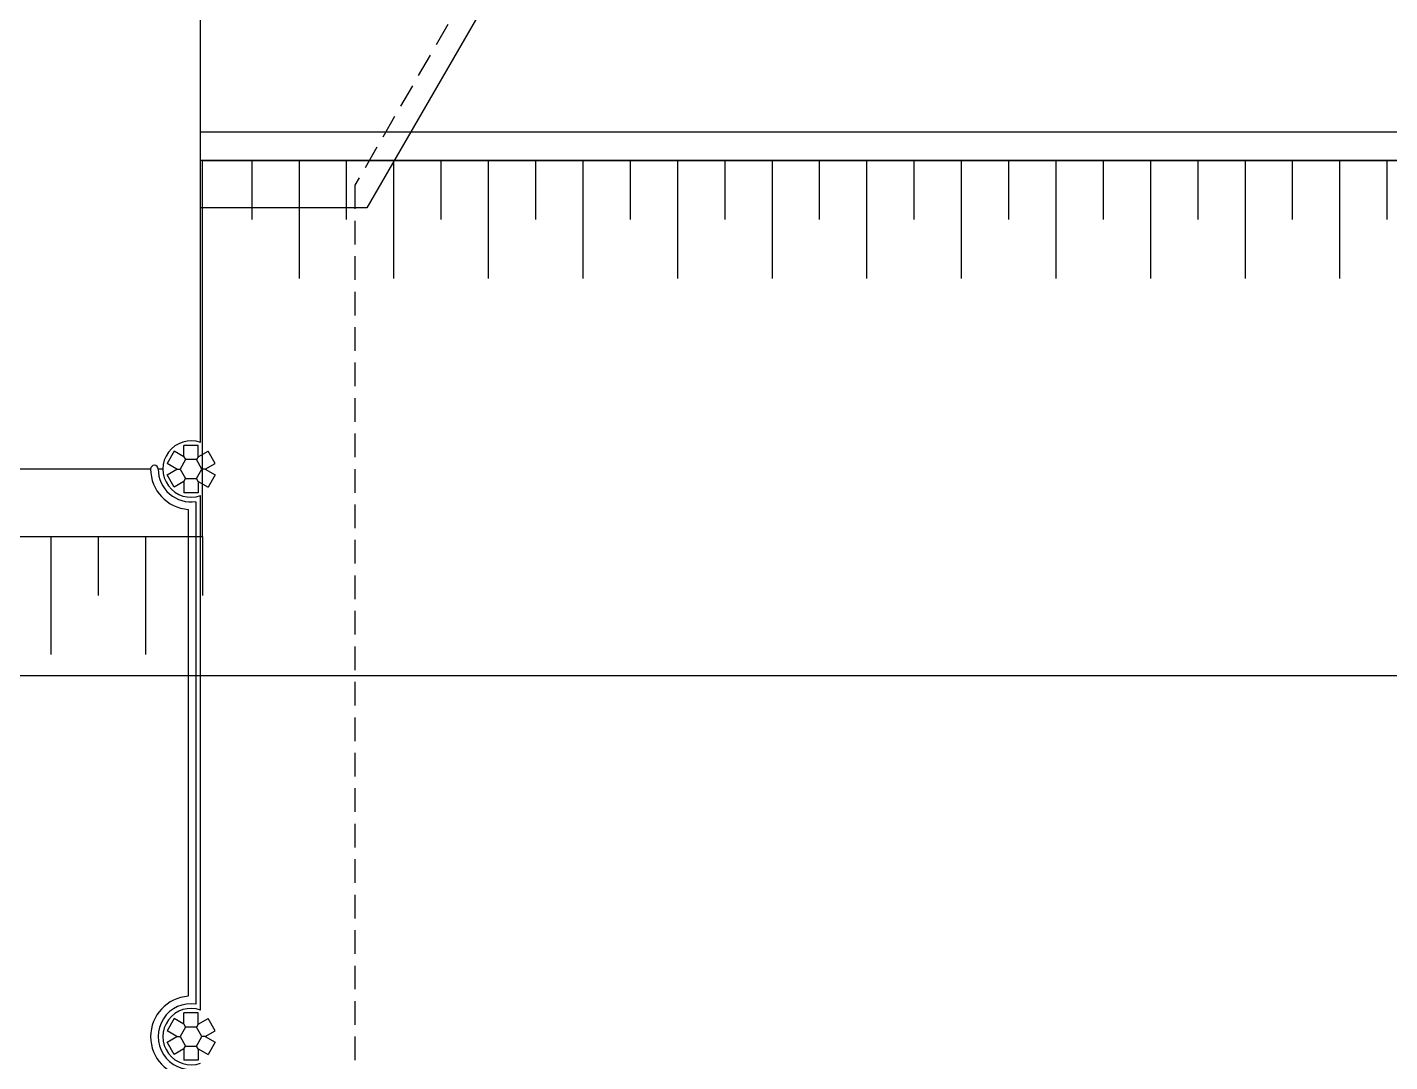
# Model space of a CAD drawing. Header units: millimetres. Extents: x 1887 to 2405, y 1100 to 1335.
# Drawn here: x 2124.57 to 2138.97, y 1186.31 to 1197.25 of the extents above; entities that cross this region are included whole.
import ezdxf

# ---------------------------------------------------------------- set-up
doc = ezdxf.new("R2010")
doc.units = ezdxf.units.MM
doc.linetypes.add('HIDDEN', pattern=[0.375, 0.25, -0.125])
for name, color, linetype in [('AR-CORRIMÃO-V', 2, 'Continuous'), ('AR-ESTMA-C', 3, 'Continuous'), ('AR-PIS', 1, 'Continuous'), ('AR-PISO-V', 1, 'Continuous'), ('AR-PROJ', 1, 'HIDDEN'), ('AR-TALUDE', 1, 'Continuous')]:
    doc.layers.add(name, color=color, linetype=linetype)

# ---------------------------------------------------------------- blocks, each defined once
blk = doc.blocks.new('TALUDE')
at = {"layer": 'AR-TALUDE', "color": 1}
for p, q in [((106.504, -10.975), (106.504, -11.599)), ((107.004, -10.975), (107.004, -12.222)), ((107.504, -10.975), (107.504, -11.599)), ((108.004, -10.975), (108.004, -12.222)), ((108.504, -10.975), (108.504, -11.599)), ((109.004, -10.975), (109.004, -12.222)), ((109.504, -10.975), (109.504, -11.599)), ((110.004, -10.975), (110.004, -12.222)), ((110.504, -10.975), (110.504, -11.599)), ((111.004, -10.975), (111.004, -12.222)), ((111.504, -10.975), (111.504, -11.599)), ((112.004, -10.975), (112.004, -12.222)), ((112.504, -10.975), (112.504, -11.599)), ((113.004, -10.975), (113.004, -12.222)), ((113.504, -10.975), (113.504, -11.599)), ((114.004, -10.975), (114.004, -12.222)), ((114.504, -10.975), (114.504, -11.599)), ((115.004, -10.975), (115.004, -12.222)), ((115.504, -10.975), (115.504, -11.599)), ((116.004, -10.975), (116.004, -12.222)), ((116.504, -10.975), (116.504, -11.599)), ((117.004, -10.975), (117.004, -12.222)), ((117.504, -10.975), (117.504, -11.599)), ((118.004, -10.975), (118.004, -12.222)), ((118.504, -10.975), (118.504, -11.599)), ((104.382, -14.95), (104.382, -16.197)), ((104.882, -14.95), (104.882, -15.573)), ((105.382, -14.95), (105.382, -16.197)), ((105.982, -14.95), (105.982, -15.573))]:
    blk.add_line(p, q, dxfattribs=at)
at = {"layer": 'AR-TALUDE', "color": 1, "ltscale": 3}
blk.add_line((180.754, -16.421), (27.601, -16.426), dxfattribs=at)
blk.add_lwpolyline([(102.318, -11.476), (102.318, -14.95), (105.982, -14.95), (105.982, -10.975), (180.754, -10.975)], dxfattribs=at)
blk = doc.blocks.new('pilar15')
at = {"layer": 'AR-ESTMA-C'}
for p, q in [((-0.179, 0.19), (-0.254, 0.06)), ((-0.075, 0.13), (-0.179, 0.19)), ((0.075, 0.25), (-0.075, 0.25)), ((-0.075, 0.13), (-0.075, 0.25)), ((0.075, 0.13), (0.075, 0.25)), ((0.075, 0.13), (0.179, 0.19)), ((0.254, 0.06), (0.179, 0.19)), ((-0.15, 0), (-0.254, 0.06)), ((-0.254, -0.06), (-0.15, 0)), ((-0.15, 0), (-0.115, 0)), ((-0.075, 0.13), (-0.058, 0.1)), ((0.075, 0.13), (0.058, 0.1)), ((0.15, 0), (0.115, 0)), ((0.15, 0), (0.254, 0.06)), ((0.15, 0), (0.254, -0.06)), ((-0.179, -0.19), (-0.254, -0.06)), ((-0.075, -0.13), (-0.179, -0.19)), ((-0.075, -0.13), (-0.058, -0.1)), ((-0.075, -0.13), (-0.075, -0.25)), ((0.075, -0.13), (0.058, -0.1)), ((0.075, -0.13), (0.179, -0.19)), ((0.075, -0.13), (0.075, -0.25)), ((0.254, -0.06), (0.179, -0.19)), ((0.075, -0.25), (-0.075, -0.25))]:
    blk.add_line(p, q, dxfattribs=at)
blk.add_lwpolyline([(0.058, 0.1), (-0.058, 0.1), (-0.115, 0), (-0.058, -0.1), (0.058, -0.1), (0.115, 0)], close=True, dxfattribs=at)

msp = doc.modelspace()

# ---------------------------------------------------------------- linework, layer by layer
at = {"layer": 'AR-CORRIMÃO-V'}
for p, q in [((2126.268, 1192.151), (2126.268, 1187.005)), ((2126.348, 1192.233), (2126.348, 1186.922))]:
    msp.add_line(p, q, dxfattribs=at)
for centre, radius, start, end in [((2125.91, 1192.578), 0.04, 360, 180), ((2126.298, 1192.578), 0.428, 180.0105, 265.9826), ((2126.298, 1192.578), 0.348, 179.9932, 278.2558), ((2126.298, 1186.578), 0.428, 94.0174, 265.9826), ((2126.298, 1186.578), 0.348, 81.7442, 278.2558)]:
    msp.add_arc(centre, radius, start, end, dxfattribs=at)
at = {"layer": 'AR-PIS'}
for p, q in [((2201.189, 1196.14), (2126.398, 1196.14)), ((2201.189, 1195.84), (2126.398, 1195.84))]:
    msp.add_line(p, q, dxfattribs=at)
msp.add_lwpolyline([(2129.731, 1198.065), (2128.157, 1195.339), (2126.398, 1195.339)], dxfattribs=at)
at = {"layer": 'AR-PISO-V'}
for p, q in [((2126.398, 1192.859), (2126.398, 1198.295)), ((2125.87, 1192.578), (2123.262, 1192.578)), ((2125.95, 1192.58), (2126, 1192.58)), ((2126.398, 1186.859), (2126.398, 1192.297))]:
    msp.add_line(p, q, dxfattribs=at)
for centre in [(2126.298, 1192.578), (2126.298, 1186.578)]:
    msp.add_arc(centre, 0.298, 70.4068, 289.5932, dxfattribs=at)
at = {"layer": 'AR-PROJ'}
for p, q in [((2129.762, 1198.578), (2128.03, 1195.578)), ((2128.03, 1195.578), (2128.03, 1177.636))]:
    msp.add_line(p, q, dxfattribs=at)

# ---------------------------------------------------------------- block references
at = {"layer": 'AR-ESTMA-C', "ltscale": 0.25}
for p in [(2126.298, 1192.578), (2126.298, 1186.578)]:
    msp.add_blockref('pilar15', p, dxfattribs=at)
at = {"layer": 'AR-TALUDE'}
msp.add_blockref('TALUDE', (2020.435, 1206.815), dxfattribs=at)

doc.saveas('drawing.dxf')
